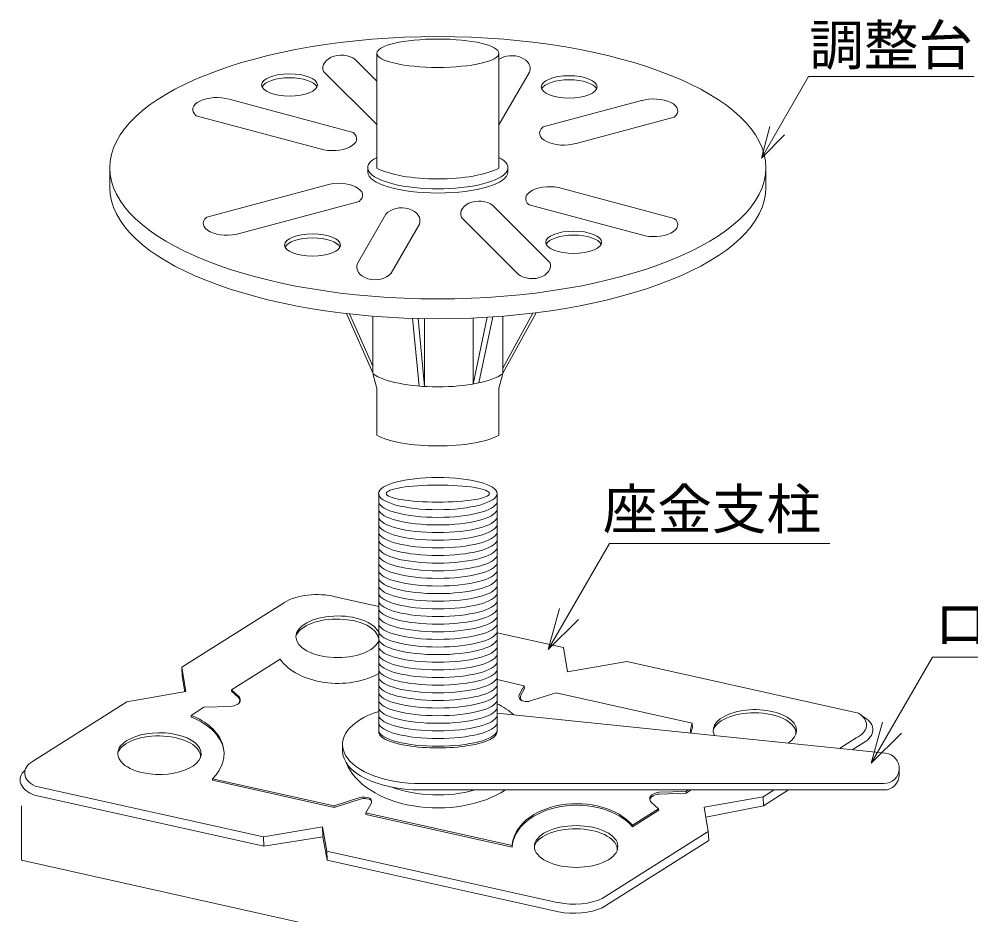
# Model space of a CAD drawing. Units: millimetres on the paper, enlarged 20 times, with parts at other scales. Extents: x -4101 to 4099, y -29121 to 2820.
# Drawn here: x 2655 to 3529, y -1286 to -464 of the extents above; entities that cross this region are included whole.
import ezdxf
from ezdxf.enums import TextEntityAlignment as Align

# ---------------------------------------------------------------- set-up
doc = ezdxf.new("R2010")
doc.units = ezdxf.units.MM
doc.header["$LTSCALE"] = 20
for name, color, linetype, lineweight in [('0-9_0-9', 7, 'Continuous', 9), ('9-0_基準', 7, 'Continuous', 9), ('A-0_基準', 7, 'Continuous', 9)]:
    doc.layers.add(name, color=color, linetype=linetype, lineweight=lineweight)
doc.styles.add('ＭＳ ゴシック', font='')
doc.styles.get('ＭＳ ゴシック').set_extended_font_data('MS Gothic')

msp = doc.modelspace()

# ---------------------------------------------------------------- linework, layer by layer
at = {"layer": '0-9_0-9'}
for p, q in [((2983.61, -495.53), (2983.61, -601.02)), ((3095.61, -495.53), (3095.61, -601.02)), ((2965.54, -503.14), (2967.78, -505.38)), ((2967.78, -505.38), (2983.61, -521.21)), ((2934.83, -512.25), (2983.61, -561.02)), ((3095.61, -561.24), (3123.6, -512.75)), ((2848.19, -537.75), (2961.94, -568.23)), ((3226.27, -539.03), (3136.15, -563.18)), ((2818.02, -552.86), (2931.77, -583.34)), ((3256.44, -554.14), (3166.32, -578.28)), ((2738.65, -600.64), (2738.65, -618.77)), ((2975.33, -600.64), (2975.33, -604.54)), ((3103.88, -600.64), (3103.88, -604.54)), ((3340.56, -600.64), (3340.56, -618.77)), ((2827.61, -645.85), (2937.26, -616.47)), ((3256.48, -647.16), (3153.51, -619.56)), ((2857.78, -660.96), (2967.43, -631.57)), ((3142.26, -687.45), (3091.89, -637.08)), ((3226.31, -662.26), (3123.34, -634.67)), ((2965.93, -688.35), (2991.95, -643.3)), ((2996.64, -697.46), (3022.65, -652.41)), ((3111.53, -696.5), (3061.2, -646.17)), ((2980.11, -788.81), (2980.11, -736.78)), ((3099.11, -736.78), (3099.11, -788.81)), ((2983.37, -801.9), (2980.34, -790.62)), ((3098.87, -790.62), (3095.84, -801.9)), ((2983.61, -803.71), (2983.61, -846.13)), ((3095.61, -803.71), (3095.61, -846.13)), ((2985.33, -1118.24), (2985.33, -899.62)), ((3093.88, -899.62), (3093.88, -1118.24)), ((2945.53, -994.28), (2985.33, -1003.16)), ((2898.81, -999.51), (2804.72, -1058.96)), ((3093.88, -1027.36), (3154.74, -1040.92)), ((3158.63, -1063.31), (3154.74, -1040.92)), ((2894.84, -1051.7), (2850.25, -1079.86)), ((3158.63, -1063.31), (3212.86, -1053.88)), ((3425.53, -1101.29), (3212.86, -1053.88)), ((2808.6, -1081.34), (2804.72, -1058.96)), ((2804.72, -1058.96), (2805.07, -1067.14)), ((2807.57, -1081.52), (2805.07, -1067.14)), ((3093.88, -1070.39), (3118.92, -1075.97)), ((2808.6, -1081.34), (2754.37, -1090.76)), ((2857.01, -1085.78), (2850.25, -1079.86)), ((2850.25, -1079.86), (2850.3, -1081.05)), ((2856.44, -1086.42), (2850.3, -1081.05)), ((3114.56, -1083.82), (3118.92, -1075.97)), ((3115.79, -1084.5), (3119.04, -1078.64)), ((3118.92, -1075.97), (3119.04, -1078.64)), ((3124.4, -1089.97), (3147.99, -1082.45)), ((3272.88, -1110.29), (3147.99, -1082.45)), ((2667.88, -1145.4), (2754.37, -1090.76)), ((3118.56, -1090.23), (3117.32, -1089.96)), ((2825.08, -1095.77), (2813.23, -1103.25)), ((2849.82, -1094.89), (2825.08, -1095.77)), ((2856.48, -1092.49), (2855.41, -1093.17)), ((2813.23, -1103.25), (2813.3, -1104.76)), ((3450.24, -1137.88), (3093.88, -1101.02)), ((3272.88, -1110.29), (3273.08, -1114.89)), ((3408.07, -1133.51), (3423.23, -1123.93)), ((2952.13, -1129.8), (2952.13, -1135.64)), ((3419.7, -1134.72), (3431.83, -1127.06)), ((3462.8, -1151.8), (3462.8, -1157.64)), ((2879.6, -1214.75), (2670.16, -1168.05)), ((2832.86, -1161.29), (2944.48, -1186.18)), ((3448.8, -1165.8), (3024.12, -1165.8)), ((2669.8, -1176.38), (2879.97, -1223.23)), ((2968.06, -1178.66), (2944.48, -1186.18)), ((2976.06, -1178.87), (2973.9, -1178.39)), ((3448.8, -1171.64), (3024.12, -1171.64)), ((3235.91, -1176.19), (3237.03, -1175.47)), ((3235.96, -1177.8), (3237.09, -1177.09)), ((3242.62, -1173.75), (3267.36, -1172.88)), ((3242.68, -1175.36), (3267.43, -1174.49)), ((3269.32, -1171.64), (3267.36, -1172.88)), ((3267.36, -1172.88), (3267.43, -1174.49)), ((3267.43, -1174.49), (3271.94, -1171.64)), ((3338.03, -1177.9), (3347.96, -1171.64)), ((3338.39, -1186.09), (3361.26, -1171.64)), ((2944.48, -1186.18), (2944.54, -1187.63)), ((2968.49, -1179.99), (2944.54, -1187.63)), ((2978.36, -1183.99), (2973.54, -1192.66)), ((2976.49, -1180.21), (2974.33, -1179.73)), ((3235.38, -1182.9), (3242.13, -1188.81)), ((3285.43, -1196.68), (3338.39, -1186.09)), ((3107.74, -1222.57), (2973.54, -1192.66)), ((2973.54, -1192.66), (2973.6, -1194.11)), ((3242.13, -1188.81), (3218.13, -1203.98)), ((3218.19, -1205.42), (3242.2, -1190.26)), ((3242.13, -1188.81), (3242.2, -1190.26)), ((3218.13, -1203.98), (3218.19, -1205.42)), ((2933.84, -1205.32), (2879.6, -1214.75)), ((2933.84, -1205.32), (2937.73, -1227.7)), ((2934.24, -1214.51), (2933.84, -1205.32)), ((3190.27, -1271.25), (3287.69, -1209.71)), ((2879.6, -1214.75), (2879.97, -1223.23)), ((2934.24, -1214.51), (2879.97, -1223.23)), ((2934.24, -1214.51), (2938.09, -1236.19)), ((3190.25, -1279.67), (3288.05, -1217.89)), ((2938.09, -1236.19), (2937.73, -1227.7)), ((3150.26, -1275.08), (2937.73, -1227.7)), ((3150.28, -1283.5), (2938.09, -1236.19))]:
    msp.add_line(p, q, dxfattribs=at)
at = {"layer": '0-9_0-9', "lineweight": 18}
for p, q in [((3531.39, -516.79), (3379.57, -516.79)), ((3336.33, -591.69), (3357.6, -570.42)), ((3399.17, -945.44), (3197.13, -945.44)), ((3140.92, -1042.8), (3168.56, -1015.15)), ((3803.28, -1049.81), (3493.4, -1049.81)), ((3437.19, -1147.17), (3464.84, -1119.53)), ((2657.71, -1186.04), (2657.71, -1236.19)), ((3170.58, -1350.53), (2657.71, -1236.19))]:
    msp.add_line(p, q, dxfattribs=at)
for points in [[(3379.57, -516.79), (3336.33, -591.69), (3344.12, -562.64)], [(3197.13, -945.44), (3140.92, -1042.8), (3151.04, -1005.03)], [(3493.4, -1049.81), (3437.19, -1147.17), (3447.31, -1109.41)]]:
    msp.add_lwpolyline(points, dxfattribs=at)
at = {"layer": '0-9_0-9'}
for points in [[(2832.86, -1161.29), (2832.93, -1162.74), (2944.54, -1187.63)], [(3283.8, -1187.33), (3338.03, -1177.9), (3338.39, -1186.09)], [(3283.8, -1187.33), (3287.69, -1209.71), (3288.05, -1217.89)], [(3107.74, -1222.57), (3107.8, -1224.02), (2973.6, -1194.11)]]:
    msp.add_lwpolyline(points, dxfattribs=at)
for centre, radius, start, end in [((2987.11, -788.81), 7, 180, 195), ((3092.11, -788.81), 7, 345, 0), ((2976.61, -803.71), 7, 0, 15), ((3102.61, -803.71), 7, 165, 180), ((2853.68, -1089.58), 4.2, 324.62216, 48.78584), ((2854.24, -1088.94), 4.2, 302.28329, 48.78584), ((3118.23, -1085.86), 4.2, 150.92974, 257.43229), ((3119.46, -1086.54), 4.2, 150.92974, 231.33568), ((3121, -1079.3), 11.2, 257.43229, 287.69045), ((2849.42, -1083.7), 11.2, 272.02514, 302.28329), ((3448.8, -1151.8), 14, 270, 84.09592), ((3448.8, -1157.64), 14, 270, 0), ((2971.47, -1189.33), 11.2, 77.43229, 107.69045), ((3238.15, -1179.74), 4.2, 122.28329, 228.7795), ((3238.21, -1181.35), 4.2, 122.28329, 171.00805), ((3243.02, -1184.94), 11.2, 92.02146, 122.28329), ((3243.07, -1186.55), 11.2, 92.02146, 122.28329), ((2971.89, -1190.66), 11.2, 77.43229, 107.69045), ((2975.3, -1182.29), 3.5, 330.92974, 77.43229), ((2975.73, -1183.62), 3.5, 29.22741, 77.43229)]:
    msp.add_arc(centre, radius, start, end, dxfattribs=at)
for centre, major_axis, ratio in [((3039.61, -600.64), (-300.95, 0), 0.4), ((3039.61, -495.53), (-56, 0), 0.232726), ((2903.58, -524.64), (25.66, 0), 0.4), ((3160.06, -526.45), (25.66, 0), 0.4), ((2924.68, -671.52), (25.66, 0), 0.4), ((3164.19, -669.02), (25.66, 0), 0.4), ((3039.61, -899.62), (54.36, 0), 0.272958), ((3039.61, -899.62), (47.36, 0), 0.165498), ((3166.44, -1223.52), (38.29, 0), 0.5)]:
    msp.add_ellipse(centre, major_axis=major_axis, ratio=ratio, dxfattribs=at)
for centre, major_axis, ratio, start_param, end_param in [((2950.99, -509.02), (16.8, 0), 0.7, 0.523599, 3.419442), ((3107.45, -509.52), (-16.8, 0), 0.7, 2.863743, 5.494553), ((2903.58, -528.32), (25.66, 0), 0.4, 0.180476, 2.961117), ((3160.06, -530.13), (25.66, 0), 0.4, 0.180476, 2.961117), ((2836.77, -547.16), (21.95, 0), 0.5, 1.024269, 3.687778), ((3237.68, -548.43), (-21.95, 0), 0.5, 2.595407, 5.258917), ((3154.9, -568.88), (21.95, 0), 0.5, 2.595407, 5.258917), ((2943.19, -573.93), (-21.95, 0), 0.5, 1.024269, 3.687778), ((3039.61, -600.64), (64.28, 0), 0.3, 2.628489, 6.796289), ((3039.61, -591.55), (64.28, 0), 0.3, 3.654697, 5.770081), ((3039.61, -604.54), (64.28, 0), 0.3, 3.141593, 6.283185), ((3039.61, -618.77), (300.95, 0), 0.4, 3.141593, 6.283185), ((2948.67, -625.84), (-21.95, 0), 0.5, 2.595407, 5.258917), ((3142.09, -628.97), (21.95, 0), 0.5, 1.024269, 3.687778), ((3006.49, -649.18), (-16.8, 0), 0.7, 2.863743, 5.759587), ((3077.34, -642.96), (16.8, 0), 0.7, 0.523599, 3.419442), ((2846.36, -651.55), (21.95, 0), 0.5, 2.595407, 5.258917), ((3237.72, -652.89), (-21.95, 0), 0.5, 1.024269, 3.687778), ((3164.19, -672.71), (25.66, 0), 0.4, 0.180476, 2.961117), ((2924.68, -675.2), (25.66, 0), 0.4, 0.180476, 2.961117), ((2982.09, -691.58), (16.8, 0), 0.7, 2.863743, 5.759587), ((3126.08, -690.62), (-16.8, 0), 0.7, 0.523599, 3.419442), ((3039.61, -782.43), (64.28, 0), 0.3, 3.532343, 5.892435), ((3039.61, -836.66), (64.28, 0), 0.3, 3.654697, 5.770081), ((3039.61, -906.62), (54.36, 0), 0.272958, 3.19773, 6.227048), ((3039.61, -913.62), (54.36, 0), 0.272958, 3.19773, 6.227048), ((3039.61, -920.62), (54.36, 0), 0.272958, 3.19773, 6.227048), ((3039.61, -927.62), (54.36, 0), 0.272958, 3.19773, 6.227048), ((3039.61, -934.62), (54.36, 0), 0.272958, 3.19773, 6.227048), ((3039.61, -941.62), (54.36, 0), 0.272958, 3.19773, 6.227048), ((3039.61, -948.62), (54.36, 0), 0.272958, 3.19773, 6.227048), ((3039.61, -955.62), (54.36, 0), 0.272958, 3.19773, 6.227048), ((3039.61, -962.62), (54.36, 0), 0.272958, 3.19773, 6.227048), ((3039.61, -969.62), (54.36, 0), 0.272958, 3.19773, 6.227048), ((3039.61, -976.62), (54.36, 0), 0.272958, 3.19773, 6.227048), ((3039.61, -983.62), (54.36, 0), 0.272958, 3.19773, 6.227048), ((2928.65, -1011.46), (38.29, 0), 0.5, 1.114134, 2.465133), ((3039.61, -990.62), (54.36, 0), 0.272958, 3.19773, 6.227048), ((3039.61, -997.62), (54.36, 0), 0.272958, 3.19773, 6.227048), ((2947.73, -1031.04), (38.29, 0), 0.5, 0.189071, 6.096734), ((3039.61, -1004.62), (54.36, 0), 0.272958, 3.19773, 6.227048), ((3039.61, -1011.62), (54.36, 0), 0.272958, 3.19773, 6.227048), ((2947.09, -1033.9), (38.29, 0), 0.5, 0.048168, 2.955299), ((3039.61, -1018.62), (54.36, 0), 0.272958, 3.19773, 6.227048), ((3039.61, -1025.62), (54.36, 0), 0.272958, 3.19773, 6.227048), ((3039.61, -1032.62), (54.36, 0), 0.272958, 3.19773, 6.227048), ((3039.61, -1039.62), (54.36, 0), 0.272958, 3.19773, 6.227048), ((3039.61, -1046.62), (54.36, 0), 0.272958, 3.19773, 6.227048), ((2947.83, -1033.7), (59.29, 0), 0.67711, 3.606408, 5.397145), ((3039.61, -1053.62), (54.36, 0), 0.272958, 3.19773, 6.227048), ((3039.61, -1060.62), (54.36, 0), 0.272958, 3.19773, 6.227048), ((3039.61, -1067.62), (54.36, 0), 0.272958, 3.19773, 6.227048), ((3039.61, -1074.62), (54.36, 0), 0.272958, 3.19773, 6.227048), ((3039.61, -1081.62), (54.36, 0), 0.272958, 3.19773, 6.227048), ((3039.61, -1088.62), (54.36, 0), 0.272958, 3.19773, 6.227048), ((3024.12, -1129.8), (71.99, 0), 0.5, 2.139774, 4.712389), ((3039.61, -1095.62), (54.36, 0), 0.272958, 3.19773, 6.227048), ((3039.61, -1134.31), (86.19, 0), 0.624326, 0.629985, 0.889608), ((3330.41, -1117.02), (38.29, 0), 0.5, 5.631406, 9.668661), ((3329.78, -1119.88), (38.29, 0), 0.5, 6.247364, 9.238485), ((2784.28, -1138.28), (59.29, 0), 0.67711, 5.672741, 7.343818), ((2784.35, -1139.79), (59.29, 0), 0.67711, 0.048062, 1.060633), ((3039.61, -1102.62), (54.36, 0), 0.272958, 3.19773, 6.227048), ((3407.26, -1111.99), (-25.52, 0), 0.6, 2.246813, 3.914662), ((3411.68, -1116.32), (-26.94, 0), 0.6, 2.415489, 4.0161), ((3039.61, -1118.24), (54.36, 0), 0.272958, 3.085455, 6.339322), ((3039.61, -1109.62), (54.36, 0), 0.272958, 3.19773, 6.227048), ((3039.61, -1116.62), (54.36, 0), 0.272958, 3.19773, 6.227048), ((3330.52, -1119.68), (59.29, 0), 0.67711, 2.905479, 3.133661), ((3330.72, -1124.28), (59.29, 0), 0.67711, 2.905479, 3.020368), ((2783.65, -1141.14), (38.29, 0), 0.5, 6.247364, 9.238485), ((2784.28, -1138.28), (38.29, 0), 0.5, 4.329509, 9.047965), ((2784.28, -1138.28), (38.29, 0), 0.5, 2.76478, 4.329509), ((3024.12, -1135.64), (71.99, 0), 0.5, 3.141593, 4.712389), ((2686.14, -1156.08), (25.52, 0), 0.6, 2.368523, 4.036372), ((3039.61, -1134.31), (86.19, 0), 0.624326, 3.382448, 5.516694), ((2683.4, -1162.42), (26.94, 0), 0.6, 2.552178, 4.18327), ((3039.61, -1127.62), (80.95, 0), 0.6, 4.164159, 5.148723), ((3166.97, -1224.26), (59.29, 0), 0.67711, 0.529769, 3.099521), ((3167.03, -1225.71), (59.29, 0), 0.67711, 0.529769, 3.099521), ((3165.8, -1226.38), (38.29, 0), 0.5, 6.247364, 9.238485), ((3164.33, -1257.23), (38.29, 0), 0.5, 4.336237, 5.457808), ((3164.28, -1265.61), (38.29, 0), 0.5, 4.339395, 5.457808)]:
    msp.add_ellipse(centre, major_axis=major_axis, ratio=ratio, start_param=start_param, end_param=end_param, dxfattribs=at)
at = {"layer": 'A-0_基準'}
for p, q in [((2980.11, -788.81), (2955.73, -734.38)), ((2980.11, -782.69), (2958.62, -734.71)), ((3016.46, -738.8), (3022.32, -801.01)), ((3071.92, -799.1), (3084.91, -737.78)), ((3071.92, -799.1), (3071.92, -738.46)), ((3077.25, -798.06), (3090.09, -737.45)), ((3129.86, -733.61), (3099.04, -789.78)), ((3126.8, -733.99), (3099.11, -784.46))]:
    msp.add_line(p, q, dxfattribs=at)
msp.add_lwpolyline([(3021.5, -738.94), (3027.38, -801.36), (3027.38, -739.05)], dxfattribs=at)

# ---------------------------------------------------------------- texts
at = {"layer": '9-0_基準', "style": 'ＭＳ ゴシック'}
for s, p in [(' 調整台', (3355.41, -517.33)), (' 座金支柱', (3166.05, -943.13)), (' ロックレバー', (3469.96, -1048.36))]:
    msp.add_text(s, height=36.66, dxfattribs=at).set_placement(p, align=Align.BOTTOM_LEFT)

doc.saveas('drawing.dxf')
